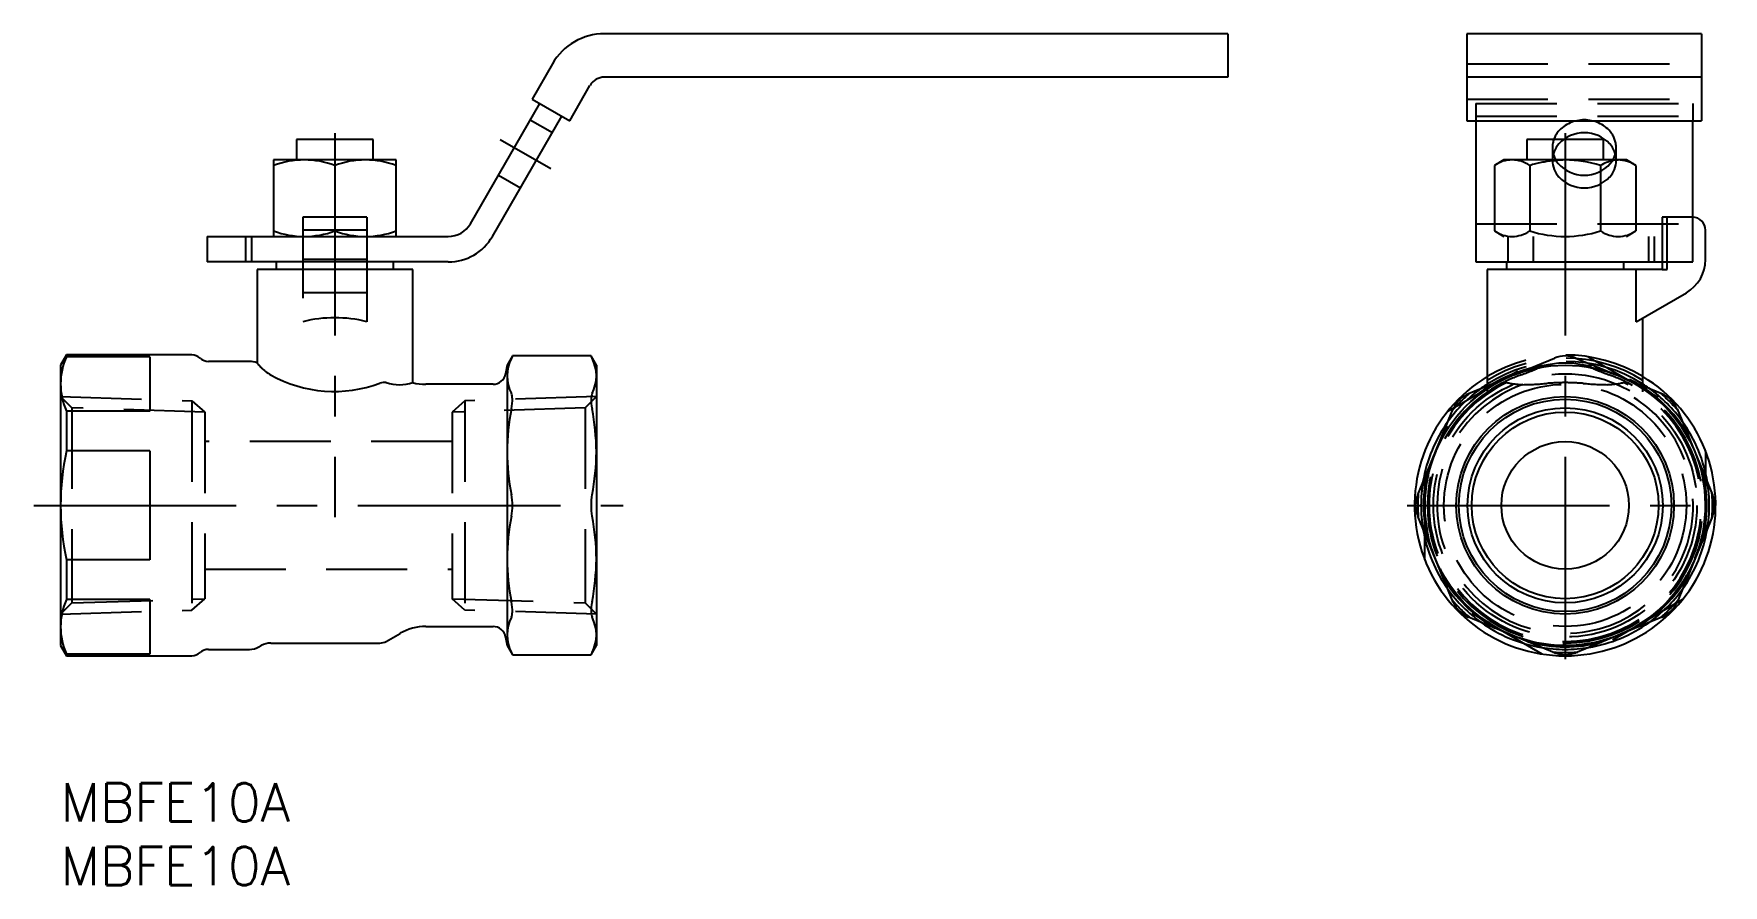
# Model space of a CAD drawing. Extents: x -2 to 130, y -8 to 59.
import ezdxf

# ---------------------------------------------------------------- set-up
doc = ezdxf.new("R2010")
doc.units = 0
doc.header["$LTSCALE"] = 0.5
doc.linetypes.add('CENTER', pattern=[50.8, 31.75, -6.35, 6.35, -6.35])
doc.linetypes.add('DASHED', pattern=[19.05, 12.7, -6.35])
for name, color, linetype in [('MSM_CENTER', 1, 'CENTER'), ('MSM_CONTINUOUS', 7, 'CONTINUOUS'), ('MSM_DASHED', 4, 'DASHED'), ('MSM_NARROW', 5, 'CONTINUOUS'), ('MSM_PART_NUMBER', 7, 'CONTINUOUS')]:
    doc.layers.add(name, color=color, linetype=linetype)
doc.styles.get("Standard").update_dxf_attribs({"font": 'txt.shx', "height": 3, "bigfont": 'bigfont.shx'})

msp = doc.modelspace()

# ---------------------------------------------------------------- linework, layer by layer
at = {"layer": 'MSM_CENTER'}
for p, q in [((21.5, 51.01), (21.5, 20.88)), ((34.45, 50.51), (38.42, 48.22)), ((117.94, 51.01), (117.94, 9.41)), ((-2.1, 21.8), (44.1, 21.8)), ((105.55, 21.8), (130.33, 21.8))]:
    msp.add_line(p, q, dxfattribs=at)
at = {"layer": 'MSM_CONTINUOUS'}
for p, q in [((91.5, 58.8), (42.63, 58.8)), ((91.5, 58.8), (91.5, 55.4)), ((128.64, 58.8), (110.24, 58.8)), ((110.24, 58.8), (110.24, 51.98)), ((128.64, 58.8), (128.64, 51.98)), ((38.56, 56.45), (36.96, 53.68)), ((39.91, 51.98), (41.5, 54.75)), ((91.5, 55.4), (42.63, 55.4)), ((128.64, 55.4), (110.24, 55.4)), ((32.12, 43.9), (37.57, 53.33)), ((36.96, 53.68), (39.91, 51.98)), ((33.85, 42.9), (39.3, 52.33)), ((110.24, 51.98), (128.64, 51.98)), ((110.94, 51.98), (110.94, 40.9)), ((127.94, 40.9), (127.94, 51.98)), ((18.5, 50.5), (18.5, 48.9)), ((24.5, 50.5), (18.5, 50.5)), ((24.5, 48.9), (24.5, 50.5)), ((120.94, 50.5), (117.8, 50.5)), ((120.94, 48.9), (120.94, 50.5)), ((16.7, 48.9), (16.7, 42.9)), ((26.3, 48.9), (16.7, 48.9)), ((21.5, 48.47), (21.5, 43.33)), ((26.3, 42.9), (26.3, 48.9)), ((121.68, 48.9), (117.2, 48.9)), ((120.71, 48.47), (120.71, 48)), ((11.5, 42.9), (30.39, 42.9)), ((11.5, 42.9), (11.5, 40.9)), ((128.94, 41.08), (128.94, 43.4)), ((30.39, 40.9), (11.5, 40.9)), ((15.4, 40.3), (15.4, 32.97)), ((27.6, 40.3), (15.4, 40.3)), ((16.9, 40.9), (16.9, 40.3)), ((26.1, 40.3), (26.1, 40.9)), ((27.6, 31.43), (27.6, 40.3)), ((110.94, 40.9), (127.94, 40.9)), ((125.54, 40.3), (111.84, 40.3)), ((111.84, 40.3), (111.84, 31.18)), ((113.34, 40.9), (113.34, 40.3)), ((122.54, 40.3), (122.54, 40.9)), ((123.5, 36.21), (123.5, 40.3)), ((125.54, 40.9), (125.54, 40.3)), ((123.5, 36.21), (127.44, 38.48)), ((124.04, 31.18), (124.04, 36.52)), ((0.46, 33.6), (0, 32.8)), ((10.28, 33.6), (0.46, 33.6)), ((0.46, 33.6), (0.46, 33.46)), ((7, 33.46), (0.46, 33.46)), ((7, 33.46), (7, 29.19)), ((35.42, 33.53), (35, 32.8)), ((35.42, 33.53), (35.34, 33.36)), ((41.58, 33.53), (35.42, 33.53)), ((41.66, 33.36), (41.58, 33.53)), ((42, 32.8), (41.58, 33.53)), ((110.36, 30.57), (117.1, 33.36)), ((118.78, 33.36), (125.52, 30.57)), ((0, 32.8), (0, 10.8)), ((14.8, 33.1), (11.6, 33.1)), ((15.55, 32.82), (15.72, 32.63)), ((35, 32.8), (34.88, 32.13)), ((35, 32.8), (35, 10.8)), ((42, 32.8), (42, 10.8)), ((27.6, 31.43), (27.6, 31.43)), ((33.9, 31.3), (28.62, 31.3)), ((7, 29.19), (0.46, 29.19)), ((0.46, 29.19), (0.46, 26.07)), ((106.38, 22.64), (109.17, 29.38)), ((126.71, 29.38), (129.5, 22.64)), ((7, 26.07), (0.46, 26.07)), ((7, 26.07), (7, 17.53)), ((109.17, 14.22), (106.38, 20.96)), ((129.5, 20.96), (126.71, 14.22)), ((7, 17.53), (0.46, 17.53)), ((0.46, 17.53), (0.46, 14.41)), ((7, 14.41), (0.46, 14.41)), ((7, 14.41), (7, 10.14)), ((28.62, 12.3), (33.9, 12.3)), ((117.1, 10.24), (110.36, 13.03)), ((125.52, 13.03), (118.78, 10.24)), ((0, 10.8), (0.46, 10)), ((15.55, 10.7), (15.72, 10.8)), ((16.47, 11), (25.03, 11)), ((25.53, 11.13), (26.62, 11.76)), ((34.88, 11.47), (35, 10.8)), ((35, 10.8), (35.42, 10.07)), ((41.58, 10.07), (42, 10.8)), ((7, 10.14), (0.46, 10.14)), ((0.46, 10.14), (0.46, 10)), ((0.46, 10), (10.28, 10)), ((11.6, 10.5), (14.8, 10.5)), ((35.34, 10.24), (35.42, 10.07)), ((35.42, 10.07), (41.58, 10.07)), ((41.58, 10.07), (41.66, 10.24))]:
    msp.add_line(p, q, dxfattribs=at)
for radius in [11, 8.53, 7.65, 7.32, 5]:
    msp.add_circle((117.94, 21.8), radius, dxfattribs=at)
for centre, radius, start, end in [((42.63, 54.1), 4.7, 90, 150), ((42.63, 54.1), 1.3, 90, 150), ((119.44, 48.29), 2.74, 43.4779, 136.5221), ((118.92, 48.85), 1.98, 137.9734, 179.5501), ((118.97, 49.92), 2.04, 195.6206, 219.6767), ((119.96, 48.85), 1.98, 0.4499, 42.0266), ((119.91, 49.92), 2.04, 320.3233, 344.3794), ((19.1, 41.97), 6.93, 69.7438, 110.2562), ((23.9, 41.97), 6.93, 69.7438, 110.2562), ((118.92, 48.88), 1.98, 180.4499, 222.0266), ((119.71, -0.56), 49.49, 92.0524, 92.8847), ((119.44, 50.44), 2.74, 221.8487, 318.1513), ((117.77, 38.62), 10.28, 73.3684, 89.0437), ((122.56, 45.27), 3.69, 104.2397, 119.9654), ((119.96, 48.88), 1.98, 317.9734, 359.5501), ((119.44, 49.45), 2.74, 223.4779, 316.5221), ((30.39, 44.9), 2, 270, 330), ((127.94, 43.4), 1, 0, 90), ((19.1, 49.83), 6.93, 249.7438, 290.2562), ((23.9, 49.83), 6.93, 249.7438, 290.2562), ((30.39, 44.9), 4, 270, 330), ((125.94, 41.08), 3, 300, 0), ((5.17, 31.33), 5.17, 155.5904, 204.4096), ((10.28, 32.6), 1, 48.5904, 90), ((11.6, 34.1), 1, 228.5904, 270), ((38.03, 31.96), 3.03, 152.6341, 207.3659), ((38.97, 31.96), 3.03, 332.6341, 27.3659), ((117.94, 31.24), 2.28, 68.3216, 111.6784), ((14.8, 31.6), 1.5, 66.3162, 90), ((13.1, 30.63), 3.28, 41.7095, 45.4589), ((17.68, 34.34), 2.6, 221.0703, 242.2583), ((21.45, 40.96), 10.22, 240.8205, 290.5243), ((33.9, 32.3), 1, 270, 350), ((117.94, 21.8), 11.8, 121.1278, 58.8722), ((25.37, 30.43), 1.02, 81.1269, 109.646), ((26.57, 34.39), 3.13, 250.6895, 289.265), ((28.62, 35.3), 4, 255.1689, 270), ((34.44, 30.19), 0.97, 1.5604, 22.7581), ((42.56, 30.19), 0.97, 157.2419, 178.4396), ((111.27, 28.47), 2.28, 113.328, 156.672), ((117.94, 21.8), 11.3, 122.6716, 125.6079), ((117.94, 21.8), 11.3, 54.4599, 57.3284), ((124.61, 28.47), 2.28, 23.328, 66.672), ((53.64, 25.83), 18.64, 169.0319, 179.4512), ((32.22, 30.08), 3.2, 347.3134, 2.4774), ((44.78, 30.08), 3.2, 177.5226, 192.6866), ((23.36, 25.83), 18.64, 0.5488, 10.9681), ((117.94, 21.8), 11.3, 144.3865, 170.5343), ((117.94, 21.8), 11.3, 9.2826, 35.5325), ((19.98, 21.8), 19.98, 167.6552, 192.3448), ((52.39, 26.06), 17.39, 180.1739, 191.343), ((24.61, 26.06), 17.39, 348.657, 359.8261), ((30.72, 21.8), 4.7, 349.6747, 10.3253), ((46.28, 21.8), 4.7, 169.6747, 190.3253), ((108.5, 21.8), 2.28, 158.3216, 201.6784), ((127.38, 21.8), 2.28, 338.3216, 21.6784), ((52.39, 17.54), 17.39, 168.657, 179.8261), ((24.61, 17.54), 17.39, 0.1739, 11.343), ((117.94, 21.8), 11.3, 189.4712, 215.696), ((117.94, 21.8), 11.3, 324.4254, 350.6283), ((53.64, 17.77), 18.64, 180.5488, 190.9681), ((23.36, 17.77), 18.64, 349.0319, 359.4512), ((5.17, 12.27), 5.17, 155.5904, 204.4096), ((32.22, 13.52), 3.2, 357.5226, 12.6866), ((34.44, 13.41), 0.97, 337.2419, 358.4396), ((44.78, 13.52), 3.2, 167.3134, 182.4774), ((42.56, 13.41), 0.97, 181.5604, 202.7581), ((111.26, 15.12), 2.28, 203.2945, 246.7055), ((124.62, 15.12), 2.28, 293.2945, 336.7055), ((28.62, 8.3), 4, 90, 120), ((33.9, 11.3), 1, 10, 90), ((38.03, 11.64), 3.03, 152.6341, 207.3659), ((38.97, 11.64), 3.03, 332.6341, 27.3659), ((117.94, 21.8), 11.3, 234.2791, 260.5382), ((117.94, 21.8), 11.3, 279.4525, 305.5848), ((14.8, 12), 1.5, 270, 300), ((16.47, 9.5), 1.5, 90, 120), ((25.03, 12), 1, 270, 300), ((10.28, 11), 1, 270, 311.4096), ((11.6, 9.5), 1, 90, 131.4096), ((117.94, 12.36), 2.28, 248.3216, 291.6784)]:
    msp.add_arc(centre, radius, start, end, dxfattribs=at)
at = {"layer": 'MSM_DASHED'}
for p, q in [((110.24, 56.45), (128.64, 56.45)), ((110.24, 53.68), (128.64, 53.68)), ((110.94, 53.33), (127.94, 53.33)), ((110.94, 53.33), (110.94, 51.98)), ((127.94, 53.33), (127.94, 51.98)), ((38.55, 51.03), (36.82, 52.03)), ((110.94, 52.33), (127.94, 52.33)), ((117.8, 50.5), (114.94, 50.5)), ((114.94, 50.5), (114.94, 48.9)), ((116.94, 49.87), (116.94, 48.87)), ((121.94, 48.87), (121.94, 49.87)), ((34.32, 47.7), (36.05, 46.7)), ((113.14, 48.9), (112.4, 48.47)), ((112.4, 48.47), (112.4, 43.33)), ((117.2, 48.9), (113.14, 48.9)), ((115.17, 48.47), (115.17, 43.33)), ((116.96, 48.84), (117.23, 48.87)), ((120.71, 48), (120.71, 43.33)), ((122.74, 48.9), (121.68, 48.9)), ((121.93, 48.89), (122.1, 48.9)), ((123.48, 48.47), (122.74, 48.9)), ((123.48, 48.47), (123.48, 43.33)), ((19, 44.4), (19, 36.21)), ((24, 44.4), (19, 44.4)), ((24, 44.4), (24, 42.9)), ((110.94, 43.9), (127.94, 43.9)), ((127.94, 44.4), (125.54, 44.4)), ((125.54, 44.4), (125.54, 40.9)), ((125.94, 40.3), (125.94, 44.4)), ((14.5, 42.9), (14.5, 40.9)), ((14.96, 42.9), (14.96, 40.9)), ((24, 43.4), (19, 43.4)), ((24, 42.9), (24, 40.9)), ((112.4, 43.33), (113.14, 42.9)), ((113.44, 42.9), (113.44, 40.9)), ((115.44, 42.9), (115.44, 40.9)), ((122.74, 42.9), (123.48, 43.33)), ((124.48, 42.9), (124.48, 40.9)), ((124.94, 40.9), (124.94, 42.9)), ((24, 41.08), (19, 41.08)), ((24, 40.9), (24, 36.21)), ((125.54, 40.3), (125.94, 40.3)), ((24, 38.48), (19, 38.48)), ((108.74, 29.19), (116.14, 33.46)), ((119.74, 33.46), (127.14, 29.19)), ((111.84, 31.18), (111.84, 30.71)), ((124.04, 30.71), (124.04, 31.18)), ((0.88, 29.45), (0, 30.33)), ((0, 30.33), (10.3, 30.01)), ((11.3, 29.12), (0.88, 29.45)), ((0.88, 29.45), (0.88, 14.15)), ((10.3, 30.01), (10.3, 13.59)), ((10.3, 30.01), (11.3, 29.12)), ((31.7, 30.01), (30.7, 29.12)), ((41.12, 29.45), (30.7, 29.12)), ((42, 30.33), (31.7, 30.01)), ((31.7, 30.01), (31.7, 13.59)), ((42, 30.33), (41.12, 29.45)), ((41.12, 29.45), (41.12, 14.15)), ((11.3, 29.12), (11.3, 14.48)), ((30.7, 29.12), (30.7, 14.48)), ((30.7, 26.8), (11.3, 26.8)), ((106.94, 17.53), (106.94, 26.07)), ((128.94, 26.07), (128.94, 17.53)), ((11.3, 16.8), (30.7, 16.8)), ((0, 13.27), (0.88, 14.15)), ((0, 13.27), (10.3, 13.59)), ((0.88, 14.15), (11.3, 14.48)), ((10.3, 13.59), (11.3, 14.48)), ((30.7, 14.48), (41.12, 14.15)), ((31.7, 13.59), (30.7, 14.48)), ((42, 13.27), (31.7, 13.59)), ((41.12, 14.15), (42, 13.27)), ((116.14, 10.14), (108.74, 14.41)), ((127.14, 14.41), (119.74, 10.14))]:
    msp.add_line(p, q, dxfattribs=at)
for radius in [10.33, 9.5]:
    msp.add_circle((117.94, 21.8), radius, dxfattribs=at)
for centre, radius, start, end in [((119.44, 49.3), 2.74, 41.8487, 138.1513), ((118.92, 49.85), 1.98, 139.9938, 179.5265), ((119.96, 49.85), 1.98, 0.4735, 40.0062), ((118.83, 49.87), 1.89, 180.0294, 195.4058), ((120.05, 49.87), 1.89, 344.5942, 359.9706), ((113.78, 46.45), 2.45, 55.6158, 124.3842), ((118.38, 37.5), 11.43, 97.1339, 106.309), ((122.29, 45.47), 3.44, 95.9083, 100.7645), ((121.99, 46.1), 2.81, 57.831, 87.7848), ((113.78, 45.35), 2.45, 235.6158, 304.3842), ((117.94, 52.07), 9.17, 252.412, 287.588), ((122.1, 45.35), 2.45, 235.6158, 304.3842), ((21.5, 26.21), 10.31, 75.9735, 104.0265), ((117.94, 21.8), 11.8, 58.8722, 121.1278), ((117.94, 21.8), 11.55, 58.1202, 121.8798), ((117.94, 21.8), 11, 100.1766, 157.0647), ((117.94, 21.8), 11.1, 96.9129, 150.1233), ((117.94, 21.8), 11.3, 57.3284, 122.6716), ((118.17, 21.25), 11.39, 108.8472, 117.2048), ((86.88, 104.26), 77.32, 290.918, 292.1162), ((118, 27.3), 5.69, 104.1972, 110.6625), ((117.94, 27.15), 5.82, 76.7389, 103.2611), ((117.94, 21.8), 11.1, 30.1136, 83.0871), ((117.88, 27.3), 5.69, 69.3375, 75.8028), ((117.94, 21.8), 11, 67.8541, 79.8234), ((149, 104.26), 77.32, 247.8838, 249.082), ((117.71, 21.25), 11.39, 62.7952, 71.1528), ((117.94, 21.8), 11, 337.6718, 67.6375), ((117.94, 21.8), 10.8, 117.4193, 62.5807), ((117.94, 21.8), 10.67, 115.4141, 64.5859), ((117.94, 21.8), 10.04, 109.2613, 70.7387), ((117.94, 21.8), 11.3, 125.6079, 144.3865), ((117.94, 21.8), 11.55, 130.2, 139.8343), ((113.24, 30.81), 0.632, 78.4053, 115.1733), ((114.9, 38.5), 7.23, 257.7472, 267.8785), ((114.53, 50.55), 19.28, 270.2925, 275.919), ((118.07, 10.04), 21.39, 90.3566, 94.167), ((117.81, 10.04), 21.39, 85.833, 89.6434), ((121.35, 50.55), 19.28, 264.081, 269.7075), ((120.98, 38.5), 7.23, 272.1215, 282.2528), ((122.64, 30.81), 0.632, 64.8267, 101.5947), ((117.94, 21.8), 11.3, 35.5325, 54.4599), ((117.94, 21.8), 11.55, 40.1204, 49.8539), ((117.94, 21.8), 11, 157.2585, 247.2412), ((117.94, 21.8), 11.1, 164.8158, 195.0982), ((117.94, 21.8), 11.1, 344.7931, 15.0343), ((117.94, 21.8), 11.55, 175.16, 184.8059), ((117.94, 21.8), 11.3, 170.5343, 189.4712), ((117.94, 21.8), 11.3, 350.6283, 9.2826), ((117.94, 21.8), 11.55, 355.1178, 4.7633), ((117.94, 21.8), 11, 247.4747, 337.4309), ((117.94, 21.8), 11.1, 210.0817, 240.155), ((117.94, 21.8), 11.1, 300.1584, 330.179), ((117.94, 21.8), 11.3, 215.696, 234.2791), ((117.94, 21.8), 11.3, 305.5848, 324.4254), ((117.94, 21.8), 11.55, 220.1058, 229.886), ((117.94, 21.8), 11.55, 310.2279, 319.7541), ((117.94, 21.8), 11.1, 254.8022, 285.0677), ((117.94, 21.8), 11.3, 260.5382, 279.4525), ((117.94, 21.8), 11.55, 265.1503, 274.8767)]:
    msp.add_arc(centre, radius, start, end, dxfattribs=at)
at = {"layer": 'MSM_NARROW'}
msp.add_circle((117.94, 21.8), 8.33, dxfattribs=at)

# ---------------------------------------------------------------- texts
at = {"layer": 'MSM_PART_NUMBER'}
for p in [(0, -3), (0, -8)]:
    msp.add_text('MBFE10A', height=3, dxfattribs=at).set_placement(p)

doc.saveas('drawing.dxf')
